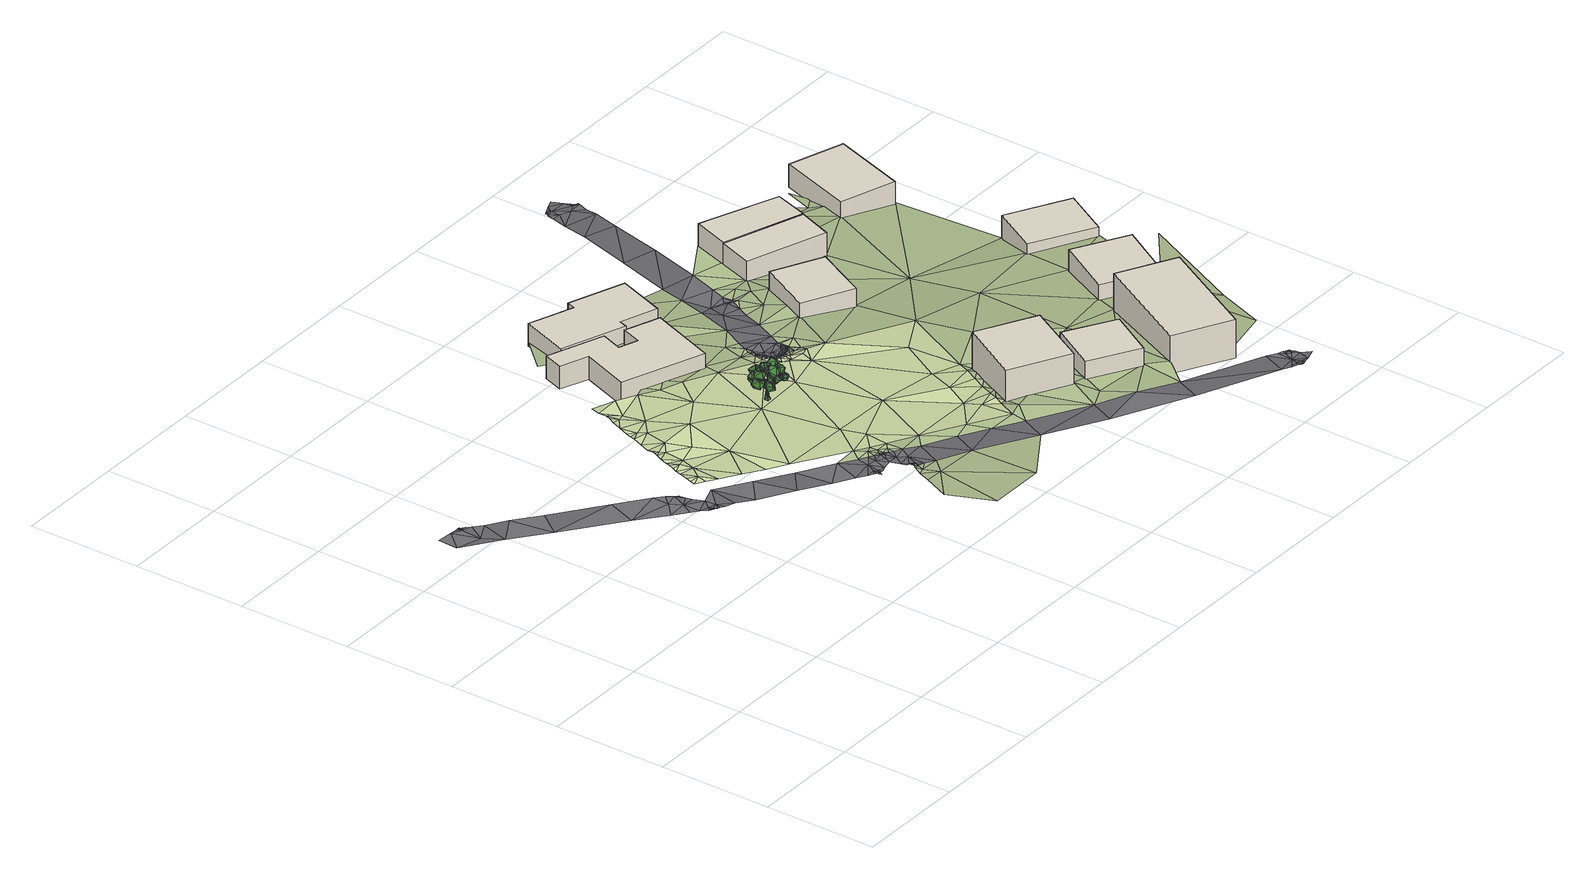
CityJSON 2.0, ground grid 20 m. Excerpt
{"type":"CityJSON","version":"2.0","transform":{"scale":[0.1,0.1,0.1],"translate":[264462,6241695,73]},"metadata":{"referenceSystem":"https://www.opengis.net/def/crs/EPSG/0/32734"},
"CityObjects":{
"tree1":{"type":"SolitaryVegetationObject","attributes":{"type":"broadleaf","group":"standard","width":0.8,"height":2.2,"footprint":[264527.87,6241757.61],"ground_height":82.08},"geometry":[{"type":"MultiSurface","lod":"2","boundaries":[[[0,1,2]],[[3,4,5]],[[0,6,7]],[[8,9,6]],[[9,10,11]],[[3,12,13]],[[2,8,0]],[[14,15,8]],[[15,16,10]],[[17,18,19]],[[2,20,14]],[[20,21,14]],[[22,16,21]],[[23,24,25]],[[7,20,1]],[[22,26,9]],[[9,23,22]],[[11,27,23]],[[28,29,30]],[[25,31,32]],[[33,34,35]],[[5,36,37]],[[38,39,40]],[[34,41,35]],[[28,38,34]],[[31,41,29]],[[41,42,29]],[[29,39,30]],[[41,40,43]],[[40,44,43]],[[39,44,40]],[[42,44,45]],[[46,47,48]],[[11,46,49]],[[11,12,3]],[[10,13,46]],[[50,51,52]],[[49,48,53]],[[12,53,50]],[[12,47,13]],[[54,55,56]],[[50,57,47]],[[47,54,48]],[[53,54,51]],[[51,55,52]],[[52,55,57]],[[58,59,60]],[[19,61,62]],[[63,61,58]],[[17,58,64]],[[10,17,32]],[[10,62,63]],[[16,19,62]],[[32,19,25]],[[60,65,66]],[[64,67,18]],[[18,59,61]],[[64,60,68]],[[66,69,70]],[[68,71,67]],[[59,71,65]],[[60,72,68]],[[72,69,71]],[[71,69,65]],[[73,74,75]],[[22,75,74]],[[9,73,6]],[[20,73,75]],[[76,77,78]],[[33,79,80]],[[33,28,34]],[[81,32,31]],[[33,36,82]],[[80,76,78]],[[27,37,76]],[[76,83,84]],[[78,85,36]],[[37,85,83]],[[85,86,83]],[[84,86,87]],[[80,24,27]],[[80,79,24]],[[79,25,24]],[[5,81,82]],[[5,4,81]],[[4,32,81]],[[0,7,1]],[[0,8,6]],[[8,15,9]],[[9,15,10]],[[13,32,4]],[[4,3,13]],[[2,14,8]],[[14,21,15]],[[15,21,16]],[[17,64,18]],[[2,1,20]],[[20,22,21]],[[22,23,16]],[[25,16,23]],[[23,27,24]],[[7,6,20]],[[22,74,26]],[[9,11,23]],[[11,3,27]],[[28,31,29]],[[25,35,31]],[[35,25,79]],[[79,33,35]],[[37,3,5]],[[5,82,36]],[[38,30,39]],[[34,38,41]],[[28,30,38]],[[31,35,41]],[[39,42,45]],[[41,43,42]],[[29,42,39]],[[41,38,40]],[[39,45,44]],[[42,43,44]],[[46,13,47]],[[11,10,46]],[[11,49,12]],[[10,32,13]],[[50,53,51]],[[49,46,48]],[[12,49,53]],[[12,50,47]],[[54,57,55]],[[50,52,57]],[[47,57,54]],[[53,48,54]],[[51,54,56]],[[51,56,55]],[[58,61,59]],[[19,18,61]],[[63,62,61]],[[17,63,58]],[[10,63,17]],[[10,16,62]],[[16,25,19]],[[32,17,19]],[[60,59,65]],[[64,68,67]],[[18,67,59]],[[64,58,60]],[[66,65,69]],[[68,72,71]],[[59,67,71]],[[60,66,72]],[[72,70,69]],[[72,66,70]],[[73,26,74]],[[22,20,75]],[[9,26,73]],[[20,6,73]],[[76,84,77]],[[33,82,28]],[[28,82,31]],[[82,81,31]],[[33,78,36]],[[78,33,80]],[[80,27,76]],[[27,3,37]],[[85,77,87]],[[76,37,83]],[[78,77,85]],[[37,36,85]],[[85,87,86]],[[77,84,87]],[[84,83,86]],[[88,89,90]],[[91,92,93]],[[94,95,96]],[[88,90,96]],[[97,98,99]],[[100,101,102]],[[103,104,105]],[[97,99,105]],[[106,107,108]],[[109,110,111]],[[112,113,114]],[[106,108,114]],[[115,116,117]],[[118,119,120]],[[121,122,123]],[[115,117,123]],[[124,125,126]],[[127,128,129]],[[130,131,132]],[[124,126,132]],[[133,134,135]],[[136,137,138]],[[139,140,141]],[[133,135,141]],[[142,143,144]],[[145,146,147]],[[148,149,150]],[[142,144,150]],[[151,152,153]],[[154,155,156]],[[157,158,159]],[[151,153,159]],[[160,161,162]],[[163,164,165]],[[166,167,168]],[[160,162,168]],[[169,170,171]],[[172,173,174]],[[175,176,177]],[[169,171,177]],[[178,179,180]],[[181,182,183]],[[184,185,186]],[[178,180,186]],[[187,188,189]],[[190,191,192]],[[193,194,195]],[[187,189,195]],[[196,197,198]],[[199,200,201]],[[202,203,204]],[[196,198,204]],[[205,206,207]],[[208,209,210]],[[211,212,213]],[[205,207,213]],[[214,215,216]],[[217,218,219]],[[220,221,222]],[[214,216,222]],[[223,224,225]],[[226,227,228]],[[229,230,231]],[[223,225,231]],[[232,233,234]],[[235,236,237]],[[238,239,240]],[[232,234,240]],[[241,242,243]],[[244,245,246]],[[247,248,249]],[[241,243,249]],[[250,251,252]],[[253,254,255]],[[256,257,258]],[[250,252,258]],[[259,260,261]],[[262,263,264]],[[265,266,267]],[[259,261,267]],[[268,269,270]],[[271,272,273]],[[274,275,276]],[[268,270,276]],[[277,278,279]],[[280,281,282]],[[283,284,285]],[[277,279,285]],[[286,287,288]],[[289,290,291]],[[292,293,294]],[[286,288,294]],[[295,296,297]],[[298,299,300]],[[301,302,303]],[[295,297,303]],[[304,305,306]],[[307,308,309]],[[310,311,312]],[[304,306,312]],[[313,314,315]],[[316,317,318]],[[319,320,321]],[[313,315,321]],[[322,323,324]],[[325,326,327]],[[328,329,330]],[[322,324,330]],[[331,332,333]],[[334,335,336]],[[337,338,339]],[[331,333,339]],[[340,341,342]],[[343,344,345]],[[346,347,348]],[[340,342,348]],[[349,350,351]],[[352,353,354]],[[355,356,357]],[[349,351,357]],[[358,359,360]],[[361,362,363]],[[364,365,366]],[[358,360,366]],[[367,368,369]],[[370,371,372]],[[373,374,375]],[[367,369,375]],[[376,377,378]],[[379,380,381]],[[382,383,384]],[[376,378,384]],[[385,386,387]],[[388,389,390]],[[391,392,393]],[[385,387,393]],[[394,395,396]],[[397,398,399]],[[400,401,402]],[[394,396,402]],[[403,404,405]],[[406,407,408]],[[409,410,411]],[[403,405,411]],[[411,408,409]],[[411,405,408]],[[405,406,408]],[[411,404,403]],[[411,410,404]],[[410,412,404]],[[408,410,409]],[[408,407,410]],[[407,412,410]],[[405,407,406]],[[405,404,407]],[[404,412,407]],[[402,399,400]],[[402,396,399]],[[396,397,399]],[[402,395,394]],[[402,401,395]],[[401,413,395]],[[399,401,400]],[[399,398,401]],[[398,413,401]],[[396,398,397]],[[396,395,398]],[[395,413,398]],[[393,390,391]],[[393,387,390]],[[387,388,390]],[[393,386,385]],[[393,392,386]],[[392,414,386]],[[390,392,391]],[[390,389,392]],[[389,414,392]],[[387,389,388]],[[387,386,389]],[[386,414,389]],[[384,381,382]],[[384,378,381]],[[378,379,381]],[[384,377,376]],[[384,383,377]],[[383,415,377]],[[381,383,382]],[[381,380,383]],[[380,415,383]],[[378,380,379]],[[378,377,380]],[[377,415,380]],[[375,372,373]],[[375,369,372]],[[369,370,372]],[[375,368,367]],[[375,374,368]],[[374,416,368]],[[372,374,373]],[[372,371,374]],[[371,416,374]],[[369,371,370]],[[369,368,371]],[[368,416,371]],[[366,363,364]],[[366,360,363]],[[360,361,363]],[[366,359,358]],[[366,365,359]],[[365,417,359]],[[363,365,364]],[[363,362,365]],[[362,417,365]],[[360,362,361]],[[360,359,362]],[[359,417,362]],[[357,354,355]],[[357,351,354]],[[351,352,354]],[[357,350,349]],[[357,356,350]],[[356,418,350]],[[354,356,355]],[[354,353,356]],[[353,418,356]],[[351,353,352]],[[351,350,353]],[[350,418,353]],[[348,345,346]],[[348,342,345]],[[342,343,345]],[[348,341,340]],[[348,347,341]],[[347,419,341]],[[345,347,346]],[[345,344,347]],[[344,419,347]],[[342,344,343]],[[342,341,344]],[[341,419,344]],[[339,336,337]],[[339,333,336]],[[333,334,336]],[[339,332,331]],[[339,338,332]],[[338,420,332]],[[336,338,337]],[[336,335,338]],[[335,420,338]],[[333,335,334]],[[333,332,335]],[[332,420,335]],[[330,327,328]],[[330,324,327]],[[324,325,327]],[[330,323,322]],[[330,329,323]],[[329,421,323]],[[327,329,328]],[[327,326,329]],[[326,421,329]],[[324,326,325]],[[324,323,326]],[[323,421,326]],[[321,318,319]],[[321,315,318]],[[315,316,318]],[[321,314,313]],[[321,320,314]],[[320,422,314]],[[318,320,319]],[[318,317,320]],[[317,422,320]],[[315,317,316]],[[315,314,317]],[[314,422,317]],[[312,309,310]],[[312,306,309]],[[306,307,309]],[[312,305,304]],[[312,311,305]],[[311,423,305]],[[309,311,310]],[[309,308,311]],[[308,423,311]],[[306,308,307]],[[306,305,308]],[[305,423,308]],[[303,300,301]],[[303,297,300]],[[297,298,300]],[[303,296,295]],[[303,302,296]],[[302,424,296]],[[300,302,301]],[[300,299,302]],[[299,424,302]],[[297,299,298]],[[297,296,299]],[[296,424,299]],[[294,291,292]],[[294,288,291]],[[288,289,291]],[[294,287,286]],[[294,293,287]],[[293,425,287]],[[291,293,292]],[[291,290,293]],[[290,425,293]],[[288,290,289]],[[288,287,290]],[[287,425,290]],[[285,282,283]],[[285,279,282]],[[279,280,282]],[[285,278,277]],[[285,284,278]],[[284,426,278]],[[282,284,283]],[[282,281,284]],[[281,426,284]],[[279,281,280]],[[279,278,281]],[[278,426,281]],[[276,273,274]],[[276,270,273]],[[270,271,273]],[[276,269,268]],[[276,275,269]],[[275,427,269]],[[273,275,274]],[[273,272,275]],[[272,427,275]],[[270,272,271]],[[270,269,272]],[[269,427,272]],[[267,264,265]],[[267,261,264]],[[261,262,264]],[[267,260,259]],[[267,266,260]],[[266,428,260]],[[264,266,265]],[[264,263,266]],[[263,428,266]],[[261,263,262]],[[261,260,263]],[[260,428,263]],[[258,255,256]],[[258,252,255]],[[252,253,255]],[[258,251,250]],[[258,257,251]],[[257,429,251]],[[255,257,256]],[[255,254,257]],[[254,429,257]],[[252,254,253]],[[252,251,254]],[[251,429,254]],[[249,246,247]],[[249,243,246]],[[243,244,246]],[[249,242,241]],[[249,248,242]],[[248,430,242]],[[246,248,247]],[[246,245,248]],[[245,430,248]],[[243,245,244]],[[243,242,245]],[[242,430,245]],[[240,237,238]],[[240,234,237]],[[234,235,237]],[[240,233,232]],[[240,239,233]],[[239,431,233]],[[237,239,238]],[[237,236,239]],[[236,431,239]],[[234,236,235]],[[234,233,236]],[[233,431,236]],[[231,228,229]],[[231,225,228]],[[225,226,228]],[[231,224,223]],[[231,230,224]],[[230,432,224]],[[228,230,229]],[[228,227,230]],[[227,432,230]],[[225,227,226]],[[225,224,227]],[[224,432,227]],[[222,219,220]],[[222,216,219]],[[216,217,219]],[[222,215,214]],[[222,221,215]],[[221,433,215]],[[219,221,220]],[[219,218,221]],[[218,433,221]],[[216,218,217]],[[216,215,218]],[[215,433,218]],[[213,210,211]],[[213,207,210]],[[207,208,210]],[[213,206,205]],[[213,212,206]],[[212,434,206]],[[210,212,211]],[[210,209,212]],[[209,434,212]],[[207,209,208]],[[207,206,209]],[[206,434,209]],[[204,201,202]],[[204,198,201]],[[198,199,201]],[[204,197,196]],[[204,203,197]],[[203,435,197]],[[201,203,202]],[[201,200,203]],[[200,435,203]],[[198,200,199]],[[198,197,200]],[[197,435,200]],[[195,192,193]],[[195,189,192]],[[189,190,192]],[[195,188,187]],[[195,194,188]],[[194,436,188]],[[192,194,193]],[[192,191,194]],[[191,436,194]],[[189,191,190]],[[189,188,191]],[[188,436,191]],[[186,183,184]],[[186,180,183]],[[180,181,183]],[[186,179,178]],[[186,185,179]],[[185,437,179]],[[183,185,184]],[[183,182,185]],[[182,437,185]],[[180,182,181]],[[180,179,182]],[[179,437,182]],[[177,174,175]],[[177,171,174]],[[171,172,174]],[[177,170,169]],[[177,176,170]],[[176,166,170]],[[174,176,175]],[[174,173,176]],[[173,166,176]],[[171,173,172]],[[171,170,173]],[[170,166,173]],[[168,165,166]],[[168,162,165]],[[162,163,165]],[[168,161,160]],[[168,167,161]],[[167,438,161]],[[165,167,166]],[[165,164,167]],[[164,438,167]],[[162,164,163]],[[162,161,164]],[[161,438,164]],[[159,156,157]],[[159,153,156]],[[153,154,156]],[[159,152,151]],[[159,158,152]],[[158,439,152]],[[156,158,157]],[[156,155,158]],[[155,439,158]],[[153,155,154]],[[153,152,155]],[[152,439,155]],[[150,147,148]],[[150,144,147]],[[144,145,147]],[[150,143,142]],[[150,149,143]],[[149,440,143]],[[147,149,148]],[[147,146,149]],[[146,440,149]],[[144,146,145]],[[144,143,146]],[[143,440,146]],[[141,138,139]],[[141,135,138]],[[135,136,138]],[[141,134,133]],[[141,140,134]],[[140,441,134]],[[138,140,139]],[[138,137,140]],[[137,441,140]],[[135,137,136]],[[135,134,137]],[[134,441,137]],[[132,129,130]],[[132,126,129]],[[126,127,129]],[[132,125,124]],[[132,131,125]],[[131,442,125]],[[129,131,130]],[[129,128,131]],[[128,442,131]],[[126,128,127]],[[126,125,128]],[[125,442,128]],[[123,120,121]],[[123,117,120]],[[117,118,120]],[[123,116,115]],[[123,122,116]],[[122,443,116]],[[120,122,121]],[[120,119,122]],[[119,443,122]],[[117,119,118]],[[117,116,119]],[[116,443,119]],[[114,111,112]],[[114,108,111]],[[108,109,111]],[[114,107,106]],[[114,113,107]],[[113,444,107]],[[111,113,112]],[[111,110,113]],[[110,444,113]],[[108,110,109]],[[108,107,110]],[[107,444,110]],[[105,102,103]],[[105,99,102]],[[99,100,102]],[[105,98,97]],[[105,104,98]],[[104,445,98]],[[102,104,103]],[[102,101,104]],[[101,445,104]],[[99,101,100]],[[99,98,101]],[[98,445,101]],[[96,93,94]],[[96,90,93]],[[90,91,93]],[[96,89,88]],[[96,95,89]],[[95,446,89]],[[93,95,94]],[[93,92,95]],[[92,446,95]],[[90,92,91]],[[90,89,92]],[[89,446,92]]]}]},
"building1":{"type":"Building","attributes":{"address":"4 Haig Road University Estate Cape Town","building":"house","building:levels":1,"building_height":4.1,"roof_height":84.9,"ground_height":79.8,"plus_code":"4FRW3F62+PWV"},"geometry":[{"type":"Solid","lod":"1","boundaries":[[[[447,448,449,450]],[[448,451,452,449]],[[451,453,454,452]],[[453,455,456,454]],[[455,457,458,456]],[[457,459,460,458]],[[459,461,462,460]],[[461,463,464,462]],[[463,465,466,464]],[[465,447,450,466]],[[450,449,452,454,456,458,460,462,464,466]],[[465,463,461,459,457,455,453,451,448,447]]]]}]},
"building2":{"type":"Building","attributes":{"address":"2 Haig Road University Estate Cape Town","building":"house","building:levels":1,"building_height":4.1,"roof_height":83.4,"ground_height":78.5,"plus_code":"4FRW3F62+QWX"},"geometry":[{"type":"Solid","lod":"1","boundaries":[[[[467,468,469,470]],[[468,471,472,469]],[[471,473,474,472]],[[473,475,476,474]],[[475,477,478,476]],[[477,479,480,478]],[[479,481,482,480]],[[481,467,470,482]],[[470,469,472,474,476,478,480,482]],[[481,479,477,475,473,471,468,467]]]]}]},
"building3":{"type":"Building","attributes":{"address":"33 Rhodes Avenue University Estate Cape Town","building":"house","building:levels":2,"building_height":6.9,"roof_height":88.6,"ground_height":80.8,"plus_code":"4FRW3F63+H36"},"geometry":[{"type":"Solid","lod":"1","boundaries":[[[[483,484,485,486]],[[484,487,488,485]],[[487,489,490,488]],[[489,483,486,490]],[[486,485,488,490]],[[489,487,484,483]]]]}]},
"building4":{"type":"Building","attributes":{"address":"35 Rhodes Avenue University Estate Cape Town","building":"house","building:levels":1,"building_height":4.1,"roof_height":85.8,"ground_height":81.1,"plus_code":"4FRW3F63+G3X"},"geometry":[{"type":"Solid","lod":"1","boundaries":[[[[491,492,493,494]],[[492,495,496,493]],[[495,497,498,496]],[[497,491,494,498]],[[494,493,496,498]],[[497,495,492,491]]]]}]},
"building5":{"type":"Building","attributes":{"address":"5 Haig Road University Estate Cape Town","building":"house","building:levels":1,"building_height":4.1,"roof_height":83.1,"ground_height":78,"plus_code":"4FRW3F63+P37"},"geometry":[{"type":"Solid","lod":"1","boundaries":[[[[499,500,501,502]],[[500,503,504,501]],[[503,505,506,504]],[[505,499,502,506]],[[502,501,504,506]],[[505,503,500,499]]]]}]},
"building6":{"type":"Building","attributes":{"address":"37 Rhodes Avenue University Estate Cape Town","building":"house","building:levels":2,"building_height":6.9,"roof_height":88.3,"ground_height":79.9,"plus_code":"4FRW3F63+G5C"},"geometry":[{"type":"Solid","lod":"1","boundaries":[[[[507,508,509,510]],[[508,511,512,509]],[[511,513,514,512]],[[513,507,510,514]],[[510,509,512,514]],[[513,511,508,507]]]]}]},
"building7":{"type":"Building","attributes":{"address":"3B Haig Road University Estate Cape Town","building":"house","building:levels":1,"building_height":4.1,"roof_height":82,"ground_height":77.4,"plus_code":"4FRW3F63+Q46"},"geometry":[{"type":"Solid","lod":"1","boundaries":[[[[515,516,517,518]],[[516,519,520,517]],[[519,521,522,520]],[[521,515,518,522]],[[518,517,520,522]],[[521,519,516,515]]]]}]},
"building8":{"type":"Building","attributes":{"address":"3A Haig Road University Estate Cape Town","building":"house","building:levels":1,"building_height":4.1,"roof_height":81.6,"ground_height":77.5,"plus_code":"4FRW3F63+Q4J"},"geometry":[{"type":"Solid","lod":"1","boundaries":[[[[523,524,525,526]],[[524,527,528,525]],[[527,529,530,528]],[[529,523,526,530]],[[526,525,528,530]],[[529,527,524,523]]]]}]},
"building9":{"type":"Building","attributes":{"address":"6 Fryde Road University Estate Cape Town","building":"house","building:levels":1,"building_height":4.1,"roof_height":83,"ground_height":78.2,"plus_code":"4FRW3F63+H6R"},"geometry":[{"type":"Solid","lod":"1","boundaries":[[[[531,532,533,534]],[[532,535,536,533]],[[535,537,538,536]],[[537,531,534,538]],[[534,533,536,538]],[[537,535,532,531]]]]}]},
"building10":{"type":"Building","attributes":{"address":"4 Fryde Road University Estate Cape Town","building":"house","building:levels":1,"building_height":4.1,"roof_height":80.8,"ground_height":74.9,"plus_code":"4FRW3F63+M65"},"geometry":[{"type":"Solid","lod":"1","boundaries":[[[[539,540,541,542]],[[540,543,544,541]],[[543,545,546,544]],[[545,539,542,546]],[[542,541,544,546]],[[545,543,540,539]]]]}]},
"building11":{"type":"Building","attributes":{"address":"48 Ritchie Street University Estate Cape Town","building":"house","building:levels":1,"building_height":4.1,"roof_height":78.7,"ground_height":73.7,"plus_code":"4FRW3F63+Q6M"},"geometry":[{"type":"Solid","lod":"1","boundaries":[[[[547,548,549,550]],[[548,551,552,549]],[[551,553,554,552]],[[553,547,550,554]],[[550,549,552,554]],[[553,551,548,547]]]]}]},
"terrain1":{"type":"TINRelief","geometry":[{"type":"CompositeSurface","lod":"1","boundaries":[[[555,556,557]],[[555,557,558]],[[559,560,561]],[[562,563,560]],[[560,559,562]],[[557,564,558]],[[556,565,557]],[[564,557,566]],[[564,566,567]],[[568,569,570]],[[571,567,566]],[[572,567,571]],[[572,571,573]],[[574,572,573]],[[573,575,574]],[[576,573,571]],[[577,575,573]],[[578,571,566]],[[576,577,573]],[[557,579,566]],[[580,576,571]],[[581,582,570]],[[578,580,571]],[[570,582,568]],[[582,581,583]],[[579,578,566]],[[584,585,583]],[[582,583,585]],[[584,586,585]],[[587,585,586]],[[588,585,587]],[[589,568,582]],[[587,590,588]],[[591,582,585]],[[592,588,590]],[[588,591,585]],[[593,588,592]],[[589,582,591]],[[557,565,594]],[[557,594,579]],[[588,593,595]],[[588,595,591]],[[596,595,593]],[[591,597,589]],[[596,598,595]],[[597,591,595]],[[595,598,597]],[[597,598,599]],[[599,598,600]],[[594,565,601]],[[602,599,600]],[[603,604,605]],[[606,603,605]],[[599,602,607]],[[606,605,608]],[[609,607,602]],[[610,611,612]],[[608,613,606]],[[612,614,610]],[[615,616,610]],[[607,609,617]],[[613,608,618]],[[612,619,614]],[[617,609,620]],[[621,619,622]],[[622,623,621]],[[619,624,614]],[[618,625,613]],[[620,626,617]],[[624,619,621]],[[625,618,627]],[[626,628,617]],[[621,629,624]],[[626,620,630]],[[631,613,625]],[[628,626,632]],[[632,633,628]],[[634,625,627]],[[634,627,635]],[[448,613,631]],[[621,448,629]],[[636,632,626]],[[637,635,638]],[[635,637,634]],[[634,639,625]],[[638,640,637]],[[634,637,641]],[[625,639,642]],[[643,633,632]],[[638,644,640]],[[634,641,645]],[[638,646,644]],[[645,639,634]],[[637,647,641]],[[640,647,637]],[[641,648,645]],[[649,640,644]],[[625,642,650]],[[641,647,651]],[[641,651,648]],[[652,647,640]],[[653,652,640]],[[626,630,636]],[[654,644,646]],[[645,655,639]],[[640,649,653]],[[645,648,656]],[[657,645,656]],[[633,643,658]],[[654,649,644]],[[642,639,659]],[[645,657,655]],[[650,631,625]],[[655,659,639]],[[660,654,646]],[[660,646,661]],[[646,662,661]],[[655,663,659]],[[664,642,659]],[[659,663,665]],[[666,667,629]],[[664,659,665]],[[662,668,661]],[[668,662,669]],[[650,642,664]],[[662,670,669]],[[448,666,629]],[[670,662,671]],[[671,672,670]],[[643,673,658]],[[674,672,671]],[[675,650,664]],[[631,650,675]],[[676,674,671]],[[674,676,677]],[[676,678,677]],[[676,679,678]],[[680,679,676]],[[681,678,679]],[[631,675,682]],[[683,681,679]],[[643,684,673]],[[685,679,680]],[[679,686,683]],[[686,679,685]],[[631,687,448]],[[448,688,666]],[[630,689,636]],[[680,690,685]],[[685,691,686]],[[691,692,686]],[[691,693,692]],[[684,694,673]],[[690,691,685]],[[691,695,693]],[[696,690,680]],[[695,691,697]],[[691,690,697]],[[687,631,682]],[[697,698,695]],[[699,698,697]],[[690,700,697]],[[697,700,699]],[[701,699,700]],[[687,688,448]],[[699,701,702]],[[690,703,700]],[[704,689,630]],[[630,705,704]],[[701,706,702]],[[703,690,696]],[[694,684,707]],[[701,708,706]],[[709,701,700]],[[701,709,708]],[[709,700,703]],[[708,709,710]],[[711,694,707]],[[696,712,703]],[[709,703,713]],[[710,709,713]],[[707,714,711]],[[715,710,713]],[[712,713,703]],[[704,716,689]],[[714,717,711]],[[718,715,713]],[[688,687,719]],[[720,689,716]],[[721,717,714]],[[722,704,705]],[[712,723,713]],[[704,722,716]],[[718,713,723]],[[724,467,688]],[[718,723,725]],[[724,688,719]],[[722,705,726]],[[720,716,727]],[[717,721,728]],[[727,484,720]],[[729,730,725]],[[721,484,728]],[[731,725,723]],[[712,732,723]],[[733,717,728]],[[726,734,722]],[[731,729,725]],[[735,467,724]],[[730,729,736]],[[712,733,732]],[[737,738,736]],[[729,737,736]],[[739,738,737]],[[737,740,739]],[[739,740,741]],[[737,729,742]],[[484,727,743]],[[492,722,734]],[[737,742,740]],[[744,729,731]],[[484,743,728]],[[740,745,741]],[[729,744,742]],[[741,745,746]],[[740,742,745]],[[492,743,727]],[[746,745,747]],[[742,747,745]],[[744,747,742]],[[747,748,746]],[[728,749,733]],[[492,734,750]],[[749,728,743]],[[499,747,744]],[[748,747,751]],[[732,733,752]],[[750,743,492]],[[753,748,751]],[[499,732,752]],[[749,752,733]],[[747,499,519]],[[750,754,743]],[[743,754,749]],[[755,507,756]],[[752,519,499]],[[754,750,757]],[[754,758,749]],[[507,757,750]],[[759,507,755]],[[760,752,749]],[[760,749,758]],[[757,507,759]],[[761,519,752]],[[761,762,519]],[[527,763,764]],[[762,765,527]],[[527,765,763]],[[752,760,540]],[[762,761,765]],[[765,766,763]],[[767,757,759]],[[768,760,758]],[[765,769,766]],[[752,770,761]],[[768,758,532]],[[752,540,770]],[[771,769,765]],[[765,761,772]],[[765,772,771]],[[771,772,773]],[[773,774,771]]]}]},
"road1":{"type":"Road","attributes":{"highway":"residential","name":"Rhodes Avenue","surface":"asphalt","lanes":2,"width":5.5},"geometry":[{"type":"MultiSurface","lod":"1","boundaries":[[[775,776,777]],[[778,779,780]],[[781,782,783]],[[784,785,786]],[[786,785,787]],[[788,785,784]],[[789,790,791]],[[792,793,794]],[[793,795,796]],[[797,798,799]],[[800,793,796]],[[791,801,794]],[[630,620,601]],[[594,600,579]],[[802,800,803]],[[583,581,804]],[[805,806,807]],[[808,590,587]],[[809,810,811]],[[587,812,808]],[[590,808,592]],[[587,586,812]],[[813,814,815]],[[609,601,620]],[[630,601,816]],[[705,816,817]],[[816,705,630]],[[818,819,820]],[[821,726,817]],[[819,822,823]],[[824,825,826]],[[827,828,829]],[[819,823,830]],[[831,781,788]],[[780,775,778]],[[831,788,784]],[[594,601,609]],[[776,832,777]],[[833,834,777]],[[602,600,594]],[[815,814,835]],[[836,569,805]],[[837,811,810]],[[838,820,826]],[[838,826,839]],[[821,818,820]],[[830,840,841]],[[842,843,811]],[[835,814,844]],[[806,805,569]],[[837,845,842]],[[823,846,830]],[[841,840,847]],[[822,819,818]],[[848,849,850]],[[578,843,580]],[[851,852,853]],[[851,853,813]],[[845,854,842]],[[855,830,846]],[[840,830,856]],[[849,848,838]],[[848,850,829]],[[842,811,837]],[[857,813,858]],[[815,563,813]],[[574,842,854]],[[859,830,855]],[[856,830,860]],[[848,861,862]],[[828,848,829]],[[577,576,842]],[[813,563,562]],[[842,574,575]],[[830,859,860]],[[848,863,861]],[[848,828,863]],[[842,575,577]],[[851,813,857]],[[562,559,813]],[[813,559,858]],[[781,783,788]],[[864,865,866]],[[867,777,832]],[[868,869,864]],[[870,871,872]],[[871,870,866]],[[833,866,865]],[[866,870,868]],[[866,868,864]],[[834,778,777]],[[867,872,871]],[[801,791,790]],[[792,795,793]],[[849,838,839]],[[830,841,819]],[[873,862,874]],[[838,848,873]],[[843,576,580]],[[843,842,576]],[[853,852,875]],[[813,853,814]],[[777,871,866]],[[867,871,777]],[[586,584,812]],[[584,583,812]],[[777,866,833]],[[783,782,775]],[[812,876,808]],[[877,596,593]],[[878,807,806]],[[803,879,880]],[[879,803,800]],[[800,802,789]],[[800,796,881]],[[800,789,793]],[[882,883,884]],[[882,884,885]],[[794,793,791]],[[793,789,791]],[[789,802,886]],[[841,847,824]],[[874,887,873]],[[848,862,873]],[[824,826,820]],[[579,600,888]],[[808,877,593]],[[804,889,876]],[[844,814,890]],[[891,787,785]],[[798,892,886]],[[790,789,886]],[[807,878,880]],[[881,893,800]],[[800,893,879]],[[884,797,885]],[[820,838,873]],[[820,894,821]],[[579,888,578]],[[811,843,888]],[[889,804,875]],[[814,853,890]],[[844,890,836]],[[569,836,890]],[[570,890,581]],[[812,804,876]],[[876,877,808]],[[804,812,583]],[[809,811,888]],[[820,887,894]],[[820,841,824]],[[600,598,888]],[[877,889,809]],[[888,877,809]],[[592,808,593]],[[802,799,798]],[[798,886,802]],[[890,853,875]],[[570,569,890]],[[887,820,873]],[[819,841,820]],[[888,843,578]],[[877,598,596]],[[889,877,876]],[[598,877,888]],[[798,884,787]],[[891,892,798]],[[581,890,804]],[[875,804,890]],[[797,884,798]],[[884,883,787]],[[786,787,883]],[[891,798,787]],[[775,782,776]],[[778,775,777]],[[780,783,775]],[[803,880,878]],[[726,821,894]],[[602,594,609]],[[705,817,726]]]}]},
"landuse1":{"type":"LandUse","attributes":{"leisure":"park","name":"Haig Road Park"},"geometry":[{"type":"MultiSurface","lod":"1","boundaries":[[[895,896,658]],[[897,717,898]],[[899,900,901]],[[608,605,902]],[[676,671,903]],[[696,680,904]],[[905,906,907]],[[908,909,910]],[[911,912,913]],[[617,628,896]],[[914,712,696]],[[607,895,599]],[[911,915,916]],[[658,673,895]],[[917,913,912]],[[903,671,905]],[[918,919,920]],[[921,922,923]],[[905,646,906]],[[919,924,920]],[[925,926,912]],[[927,928,929]],[[907,903,905]],[[908,929,928]],[[930,931,932]],[[933,916,915]],[[662,905,671]],[[635,906,638]],[[635,627,906]],[[903,680,676]],[[934,935,900]],[[935,936,900]],[[937,568,938]],[[599,939,940]],[[941,924,919]],[[942,943,918]],[[895,939,599]],[[926,944,912]],[[911,916,925]],[[945,922,921]],[[945,921,927]],[[938,568,940]],[[897,939,946]],[[941,908,910]],[[918,932,931]],[[941,910,924]],[[947,948,929]],[[949,909,908]],[[941,929,908]],[[928,949,908]],[[662,646,905]],[[906,646,638]],[[914,903,907]],[[680,903,904]],[[899,931,900]],[[950,951,906]],[[907,951,914]],[[911,925,912]],[[922,952,923]],[[953,954,955]],[[942,918,920]],[[930,900,931]],[[919,947,941]],[[911,913,604]],[[955,931,953]],[[927,929,945]],[[931,899,953]],[[900,930,934]],[[932,918,943]],[[931,919,918]],[[901,900,936]],[[895,946,939]],[[944,917,912]],[[917,922,913]],[[922,945,913]],[[917,952,922]],[[931,955,919]],[[947,929,941]],[[711,946,694]],[[906,951,907]],[[914,897,898]],[[903,914,904]],[[914,696,904]],[[948,945,929]],[[913,948,902]],[[911,604,915]],[[946,895,673]],[[946,673,694]],[[711,717,897]],[[633,896,628]],[[948,913,945]],[[954,937,955]],[[627,950,906]],[[940,568,589]],[[897,946,711]],[[938,940,939]],[[913,902,604]],[[940,589,597]],[[956,950,618]],[[717,733,898]],[[939,914,951]],[[597,599,940]],[[658,896,633]],[[938,956,937]],[[951,950,956]],[[919,955,947]],[[902,605,604]],[[617,896,607]],[[895,607,896]],[[627,618,950]],[[902,618,608]],[[947,955,948]],[[956,955,937]],[[955,956,948]],[[902,956,618]],[[914,939,897]],[[951,938,939]],[[733,712,898]],[[914,898,712]],[[948,956,902]],[[938,951,956]]]}]},
"road2":{"type":"Road","attributes":{"highway":"residential","name":"Haig Road","surface":"asphalt","lanes":0,"width":5.6},"geometry":[{"type":"MultiSurface","lod":"1","boundaries":[[[681,957,678]],[[677,678,957]],[[674,677,958]],[[677,957,958]],[[692,959,960]],[[961,669,670]],[[958,672,674]],[[962,660,661]],[[669,961,962]],[[963,660,962]],[[672,961,670]],[[959,692,693]],[[958,957,964]],[[960,959,965]],[[966,959,698]],[[957,960,964]],[[962,661,668]],[[693,695,959]],[[960,957,683]],[[966,965,959]],[[652,967,968]],[[968,647,652]],[[968,651,647]],[[656,648,969]],[[968,969,651]],[[963,649,654]],[[657,969,970]],[[653,649,967]],[[654,660,963]],[[663,655,970]],[[708,971,972]],[[961,973,974]],[[687,682,718]],[[975,976,977]],[[719,978,979]],[[980,981,976]],[[982,739,983]],[[984,985,986]],[[987,988,977]],[[989,990,991]],[[985,984,992]],[[990,986,985]],[[993,975,977]],[[977,981,987]],[[993,994,975]],[[995,977,988]],[[977,996,993]],[[997,998,999]],[[995,996,977]],[[994,1000,975]],[[976,975,1001]],[[998,976,999]],[[976,989,1002]],[[976,1001,989]],[[1003,990,989]],[[1004,1005,1002]],[[1006,1005,1004]],[[990,1003,986]],[[1007,1008,1005]],[[1005,1006,1007]],[[1005,1009,1002]],[[1010,1004,1002]],[[1008,1009,1005]],[[1002,1009,1011]],[[999,1002,1011]],[[977,976,981]],[[1001,1000,1012]],[[980,976,998]],[[702,972,966]],[[970,655,657]],[[972,971,1013]],[[967,652,653]],[[973,961,964]],[[963,962,974]],[[964,961,958]],[[672,958,961]],[[681,683,957]],[[960,683,686]],[[972,702,706]],[[706,708,972]],[[1013,971,1014]],[[969,657,656]],[[1015,967,974]],[[968,967,1015]],[[669,962,668]],[[961,974,962]],[[692,960,686]],[[964,960,965]],[[695,698,959]],[[966,698,699]],[[966,972,1013]],[[663,970,665]],[[1014,973,1013]],[[664,665,1016]],[[1015,1017,968]],[[970,969,1017]],[[649,963,967]],[[974,967,963]],[[702,966,699]],[[965,966,1013]],[[965,973,964]],[[978,730,736]],[[973,965,1013]],[[725,687,718]],[[1017,1016,970]],[[665,970,1016]],[[651,969,648]],[[968,1017,969]],[[738,739,982]],[[748,724,746]],[[738,982,736]],[[730,978,725]],[[675,1018,1019]],[[710,971,708]],[[973,1020,1015]],[[1019,718,682]],[[1015,1020,1017]],[[710,715,1014]],[[710,1014,971]],[[975,1000,1001]],[[999,976,1002]],[[1020,1016,1017]],[[1015,974,973]],[[675,664,1018]],[[1003,1001,1012]],[[989,1010,1002]],[[1020,1019,1018]],[[973,1014,1020]],[[1019,682,675]],[[1016,1018,664]],[[1016,1020,1018]],[[1019,1020,1014]],[[992,984,735]],[[978,736,982]],[[748,735,724]],[[982,983,979]],[[739,741,983]],[[979,978,982]],[[741,746,979]],[[989,1001,1003]],[[991,1010,989]],[[1014,715,1019]],[[718,1019,715]],[[992,735,748]],[[979,746,724]],[[719,687,978]],[[725,978,687]],[[741,979,983]],[[724,719,979]]]}]}
},
"vertices":[
[662,629,91],[655,623,91],[655,629,91],[660,626,115],[660,627,115],[660,626,116],[661,626,97],[662,623,91],[660,630,97],[661,627,103],[659,628,111],[661,626,112],[667,629,116],[666,630,116],[657,630,97],[660,630,103],[657,628,109],[658,632,114],[657,637,118],[657,631,114],[657,625,97],[657,629,103],[657,626,103],[658,625,109],[657,625,114],[657,626,114],[659,626,102],[658,624,115],[656,626,123],[649,627,131],[650,626,132],[655,627,122],[659,628,115],[658,624,117],[655,625,122],[654,626,122],[663,620,118],[664,620,117],[649,625,131],[639,626,129],[639,625,129],[649,626,130],[639,627,129],[638,626,128],[633,626,132],[633,626,133],[667,630,115],[670,630,121],[671,630,120],[667,629,115],[670,629,121],[670,628,127],[669,628,127],[672,629,121],[670,629,127],[674,629,131],[675,629,131],[669,629,127],[659,638,116],[656,642,117],[658,642,117],[656,638,116],[657,632,111],[659,632,112],[658,637,118],[657,645,115],[658,646,115],[656,642,119],[657,642,119],[656,650,118],[657,650,118],[657,646,116],[658,646,117],[660,625,101],[658,625,102],[658,624,101],[662,619,116],[665,614,121],[662,619,118],[657,625,115],[658,624,116],[659,627,116],[659,626,117],[667,615,121],[666,614,120],[666,615,121],[668,612,127],[667,612,127],[683,632,135],[679,624,142],[685,628,128],[680,623,124],[676,615,131],[674,628,123],[670,632,129],[666,625,136],[676,636,132],[640,631,133],[641,620,134],[635,632,126],[627,629,125],[628,618,126],[624,632,132],[627,631,140],[628,620,141],[635,634,138],[648,614,135],[652,608,128],[643,619,132],[636,617,128],[639,610,120],[633,612,134],[637,606,138],[640,599,130],[643,610,140],[670,608,155],[671,618,151],[662,606,155],[657,607,149],[657,617,146],[661,602,144],[668,603,142],[669,613,137],[672,603,149],[655,602,149],[655,607,159],[647,601,147],[641,606,146],[640,611,155],[645,611,141],[653,615,142],[652,620,152],[657,608,143],[670,618,125],[664,614,126],[673,619,130],[674,616,134],[668,612,136],[677,612,131],[676,609,126],[669,605,128],[674,614,123],[677,631,144],[683,628,146],[677,633,139],[678,629,134],[684,625,135],[673,626,136],[673,623,141],[679,619,142],[673,627,144],[642,630,133],[634,637,134],[647,633,126],[650,640,125],[643,647,126],[655,639,132],[652,638,140],[644,646,141],[648,631,138],[649,652,133],[655,661,134],[652,648,126],[660,645,125],[666,654,126],[660,641,132],[659,644,140],[665,652,141],[651,646,138],[671,630,137],[662,634,139],[675,634,131],[675,642,130],[666,646,131],[680,643,137],[677,641,144],[668,646,146],[676,633,143],[661,648,141],[668,640,143],[656,646,135],[652,639,134],[659,631,135],[648,639,141],[651,640,148],[657,632,150],[655,647,147],[646,642,140],[654,634,142],[642,640,134],[638,633,133],[645,625,134],[633,633,140],[636,634,148],[643,626,149],[641,641,146],[670,627,159],[661,629,154],[673,620,156],[675,619,149],[666,621,143],[680,626,148],[678,633,149],[669,635,144],[675,632,157],[655,658,127],[646,655,123],[658,652,131],[660,645,128],[651,641,123],[664,648,122],[662,653,116],[654,650,112],[660,659,122],[653,628,154],[658,632,156],[653,628,149],[656,627,145],[661,631,146],[657,623,147],[659,621,152],[664,625,153],[655,623,154],[659,627,136],[664,631,138],[658,627,131],[662,626,128],[667,630,128],[663,621,129],[665,620,134],[670,624,135],[661,622,137],[649,636,136],[654,641,137],[648,637,131],[652,636,127],[657,640,128],[653,631,129],[655,630,134],[660,634,135],[651,632,136],[648,641,127],[654,642,130],[646,645,125],[648,649,122],[654,651,125],[649,646,118],[652,641,118],[658,643,121],[649,639,122],[652,628,150],[658,628,153],[649,633,151],[651,637,150],[658,638,153],[652,637,145],[654,633,143],[661,633,145],[652,629,145],[652,607,140],[658,607,142],[649,612,141],[651,617,140],[658,617,142],[652,616,135],[654,612,132],[661,612,135],[652,608,135],[652,617,145],[658,617,147],[649,621,146],[651,626,145],[658,626,147],[652,625,139],[654,621,137],[661,621,139],[652,617,140],[645,606,137],[645,602,142],[648,610,138],[653,609,139],[654,605,144],[654,606,135],[652,602,133],[653,597,138],[647,604,133],[668,630,143],[669,625,148],[672,633,144],[677,633,145],[678,628,150],[678,630,140],[676,626,139],[676,621,143],[671,628,139],[647,624,146],[647,619,151],[650,627,147],[655,627,148],[656,622,153],[656,624,143],[654,620,142],[654,615,146],[649,622,142],[651,623,128],[651,618,133],[654,626,129],[659,626,130],[660,621,135],[660,623,125],[658,619,124],[658,614,129],[653,621,124],[660,618,137],[660,613,142],[663,621,138],[668,620,139],[669,616,144],[669,618,134],[667,614,133],[667,609,138],[662,615,133],[647,639,128],[648,635,133],[651,643,128],[656,642,129],[657,638,134],[657,639,125],[654,635,123],[655,631,128],[650,637,124],[670,613,134],[676,611,132],[666,612,131],[665,607,129],[671,604,126],[664,605,134],[668,605,138],[673,602,135],[668,610,138],[668,607,140],[670,603,142],[671,609,139],[674,608,136],[676,604,138],[672,607,133],[669,605,133],[671,601,135],[667,607,136],[668,605,133],[670,601,135],[671,607,132],[674,606,130],[676,602,132],[672,605,127],[669,603,127],[671,598,129],[667,604,129],[663,601,142],[665,596,144],[666,603,141],[669,602,139],[671,597,141],[667,601,136],[664,598,136],[666,594,138],[662,600,139],[656,609,141],[651,607,143],[655,611,137],[652,615,137],[647,613,139],[654,617,140],[654,616,145],[649,614,147],[657,612,144],[646,603,138],[642,602,142],[644,605,135],[641,608,135],[637,607,138],[644,611,137],[646,611,141],[641,609,145],[648,607,140],[682,624,131],[687,628,131],[679,625,133],[677,629,134],[682,633,135],[676,630,130],[679,630,126],[683,633,127],[680,626,127],[678,622,129],[681,624,125],[677,624,132],[676,629,132],[679,632,128],[672,628,130],[672,626,126],[675,629,122],[674,622,127],[640,603,148],[640,602,142],[643,606,149],[644,610,147],[643,610,141],[639,611,149],[636,609,148],[635,609,142],[637,605,149],[639,607,138],[680,630,123],[687,633,132],[638,605,144],[646,610,144],[668,593,142],[673,598,133],[673,600,140],[677,604,130],[653,632,135],[666,610,144],[657,615,135],[653,616,153],[675,622,150],[651,599,144],[662,621,146],[662,612,141],[662,633,151],[659,646,127],[660,640,134],[670,631,134],[664,632,152],[645,646,117],[660,629,144],[651,624,143],[666,630,143],[666,660,135],[636,648,135],[686,622,142],[663,608,131],[649,616,161],[666,622,143],[645,602,122],[633,614,135],[672,617,140],
[687,766,68],[731,884,68],[731,884,109],[687,766,109],[669,907,68],[669,907,109],[656,872,68],[656,872,109],[623,884,68],[623,884,109],[637,922,68],[637,922,109],[537,959,68],[537,959,109],[524,924,68],[524,924,109],[574,905,68],[574,905,109],[542,820,68],[542,820,109],
[798,1000,55],[699,1036,55],[699,1036,96],[798,1000,96],[694,1021,55],[694,1021,96],[615,1050,55],[615,1050,96],[584,966,55],[584,966,96],[697,924,55],[697,924,96],[702,939,55],[702,939,96],[767,915,55],[767,915,96],
[971,272,78],[1031,381,78],[1031,381,147],[971,272,147],[930,436,78],[930,436,147],[869,327,78],[869,327,147],
[1080,219,81],[1127,300,81],[1127,300,122],[1080,219,122],[1042,350,81],[1042,350,122],[995,268,81],[995,268,122],
[1049,802,50],[963,846,50],[963,846,91],[1049,802,91],[915,753,50],[915,753,91],[1002,709,50],[1002,709,91],
[1307,317,69],[1209,370,69],[1209,370,138],[1307,317,138],[1112,192,69],[1112,192,138],[1210,139,69],[1210,139,138],
[996,958,44],[974,897,44],[974,897,85],[996,958,85],[1115,848,44],[1115,848,85],[1138,909,44],[1138,909,85],
[996,958,45],[1138,909,45],[1138,909,86],[996,958,86],[1157,969,45],[1157,969,86],[1019,1022,45],[1019,1022,86],
[1320,360,52],[1377,458,52],[1377,458,93],[1320,360,93],[1284,511,52],[1284,511,93],[1227,412,52],[1227,412,93],
[1454,626,19],[1348,685,19],[1348,685,60],[1454,626,60],[1302,604,19],[1302,604,60],[1408,544,19],[1408,544,60],
[1292,1049,7],[1249,919,7],[1249,919,48],[1292,1049,48],[1347,887,7],[1347,887,48],[1390,1017,7],[1390,1017,48],
[558,217,117],[585,136,121],[617,267,111],[586,268,111],[566,345,106],[563,344,106],[564,340,106],[565,346,106],[564,347,106],[600,293,107],[695,142,115],[611,297,107],[609,309,107],[598,419,103],[552,416,104],[582,398,103],[615,308,107],[612,313,107],[614,315,107],[614,318,107],[615,318,107],[619,316,107],[616,317,107],[632,309,104],[649,299,104],[623,314,104],[597,390,103],[609,400,103],[605,385,103],[613,381,103],[615,384,103],[614,380,103],[616,379,103],[623,381,101],[623,406,101],[619,377,103],[624,393,101],[620,376,104],[627,373,102],[704,270,105],[637,383,101],[634,369,102],[648,393,101],[648,362,102],[697,367,100],[675,347,100],[807,215,102],[730,318,100],[578,806,86],[553,797,89],[590,781,86],[615,793,86],[768,329,99],[626,765,88],[781,290,99],[584,966,71],[537,959,73],[587,940,71],[687,766,85],[621,952,68],[615,1050,64],[556,989,70],[838,291,97],[685,740,85],[637,922,72],[833,263,97],[669,907,72],[623,884,72],[656,872,78],[659,938,68],[745,741,82],[865,300,97],[743,714,83],[858,327,93],[697,924,70],[936,208,95],[759,781,79],[869,327,93],[867,344,93],[760,724,83],[757,708,83],[904,308,95],[763,714,83],[765,705,83],[762,734,82],[767,712,83],[764,721,83],[763,741,82],[889,362,90],[770,706,83],[763,727,82],[772,701,77],[769,717,83],[768,723,83],[773,710,77],[770,751,82],[768,720,83],[770,715,83],[771,712,83],[774,708,77],[768,731,82],[768,726,83],[768,728,82],[877,362,90],[765,736,82],[776,706,77],[778,704,77],[779,698,77],[769,734,82],[771,739,82],[770,736,82],[729,929,65],[702,939,67],[780,702,77],[783,701,77],[785,700,77],[786,695,77],[788,699,77],[890,386,86],[791,698,77],[780,758,74],[794,692,77],[793,698,77],[796,698,77],[801,694,77],[801,689,77],[799,698,77],[790,777,72],[802,699,77],[908,397,86],[808,694,77],[804,699,77],[810,815,72],[767,915,68],[971,272,95],[817,691,77],[810,697,77],[807,700,77],[809,702,77],[903,410,86],[812,703,77],[830,676,80],[815,701,77],[814,705,77],[816,707,77],[819,701,77],[822,707,74],[818,709,77],[834,692,74],[977,227,93],[1001,174,98],[819,711,77],[920,419,86],[821,713,77],[826,708,74],[825,723,74],[916,434,85],[859,663,80],[849,717,74],[930,436,81],[830,733,69],[995,268,93],[929,458,81],[840,752,69],[849,891,56],[993,310,91],[965,417,82],[1080,219,93],[915,753,67],[867,942,52],[860,790,66],[1067,140,96],[1042,350,83],[1020,500,79],[916,822,63],[880,829,59],[934,789,66],[1002,709,60],[1006,599,71],[1112,192,93],[886,992,44],[889,848,59],[908,865,59],[899,867,59],[901,870,59],[913,880,52],[910,896,52],[939,864,60],[1120,394,75],[963,846,60],[939,893,54],[919,921,52],[974,897,52],[938,972,51],[1154,585,52],[1209,370,73],[996,958,50],[1156,720,28],[1019,1022,48],[1227,412,68],[1291,159,89],[1210,139,94],[1320,360,67],[1284,511,56],[1348,263,69],[1302,604,44],[1249,919,22],[1138,909,47],[1168,1001,35],[1107,1039,35],[1193,972,31],[1202,1007,24],[1464,471,47],[1408,544,46],[1219,997,24],[1347,887,10],[1248,980,16],[1262,957,21],[1274,995,13],[1267,1031,14],
[52,729,103],[72,761,102],[54,766,103],[37,775,103],[8,776,104],[7,742,104],[119,724,104],[88,748,102],[68,694,106],[246,622,107],[225,568,108],[297,581,108],[297,551,108],[129,646,106],[327,496,107],[321,491,107],[327,492,107],[328,487,107],[330,489,107],[326,488,107],[329,486,107],[333,484,107],[330,542,106],[309,531,108],[333,532,106],[341,493,107],[323,489,107],[339,512,107],[372,524,106],[593,374,104],[497,386,106],[492,452,104],[448,416,107],[616,373,104],[609,336,104],[611,327,104],[618,327,104],[612,376,104],[567,348,106],[564,356,106],[562,348,106],[911,160,99],[1042,92,101],[1188,16,108],[1203,18,108],[1214,34,102],[1173,24,108],[1197,12,108],[1202,9,108],[1225,12,107],[1244,18,107],[1238,37,102],[1233,55,102],[1233,54,102],[1233,53,102],[1207,10,108],[163,689,104],[64,767,103],[52,774,103],[47,774,103],[558,350,106],[532,366,106],[613,323,107],[1229,46,102],[1236,45,102],[1211,8,108],[1211,15,108],[616,320,107],[625,322,104],[549,355,106],[613,320,107],[1204,8,108],[1216,10,108],[1231,52,102],[1234,50,102],[1234,52,102],[571,346,106],[576,347,104],[572,353,104],[614,319,107],[1205,8,108],[1208,7,108],[568,345,106],[567,345,106],[1206,7,108],[1207,7,108],[1230,55,102],[1228,57,102],[1231,55,102],[55,774,103],[54,774,103],[55,771,103],[60,770,103],[56,773,103],[57,774,103],[57,772,103],[57,771,103],[58,772,103],[1222,51,102],[1224,59,102],[585,350,104],[608,365,104],[622,355,102],[432,488,105],[359,469,109],[388,451,107],[337,482,107],[329,555,106],[313,568,108],[320,556,108],[328,552,106],[309,500,108],[1215,63,102],[635,342,102],[603,355,104],[576,375,104],[273,529,108],[297,510,108],[344,477,107],[1198,72,102],
[828,377,90],[838,349,93],[876,472,85],[924,552,80],[406,536,105],[394,565,105],[389,547,105],[581,711,94],[793,680,77],[811,671,82],[778,686,77],[762,689,83],[781,674,82],[424,662,99],[414,662,101],[411,656,101],[488,778,90],[473,773,93],[493,738,93],[802,647,82],[517,813,90],[473,811,90],[450,755,95],[410,612,102],[424,617,100],[401,631,101],[436,718,96],[455,726,95],[439,727,95],[406,644,101],[465,792,97],[461,783,97],[428,699,96],[421,681,96],[451,671,99],[387,594,102],[413,589,102],[390,604,102],[480,830,88],[379,576,105],[375,566,105],[372,557,105],[508,474,104],[646,479,96],[758,480,92],[655,436,99],[429,653,99],[398,622,102],[394,613,102],[458,774,95],[463,713,96],[853,422,90],[466,630,99],[521,674,97],[416,668,101],[715,674,88],[732,628,85],[443,737,95],[440,515,105],[474,495,103],[489,575,100],[627,615,93],
[797,702,77],[792,702,77],[808,706,77],[802,703,77],[789,705,77],[782,706,77],[778,710,77],[795,705,77],[805,708,77],[812,709,77],[775,713,77],[773,720,77],[772,724,77],[773,731,74],[820,720,77],[816,714,77],[792,716,77],[782,711,77],[999,1291,16],[1007,1293,16],[999,1295,16],[853,854,63],[874,892,52],[1006,1300,16],[1001,1298,16],[892,872,59],[899,885,52],[923,1094,36],[1012,1175,30],[960,1195,28],[999,1297,16],[998,1296,16],[1024,1266,18],[1031,1225,24],[1040,1251,18],[975,1073,42],[996,1294,16],[995,1291,16],[997,1296,16],[996,1295,16],[1033,1313,13],[1015,1304,16],[1041,1294,13],[993,1287,16],[1006,1277,16],[1042,1279,13],[978,1245,20],[1047,1271,18],[1047,1277,13],[1049,1276,13],[1049,1277,13],[1048,1278,13],[1047,1281,13],[1046,1267,18],[1045,1285,13],[990,1277,16],[812,714,77],[815,725,77],[777,717,77],[777,735,74],[775,727,74],[780,746,74],[807,751,74],[788,728,74]
]}
